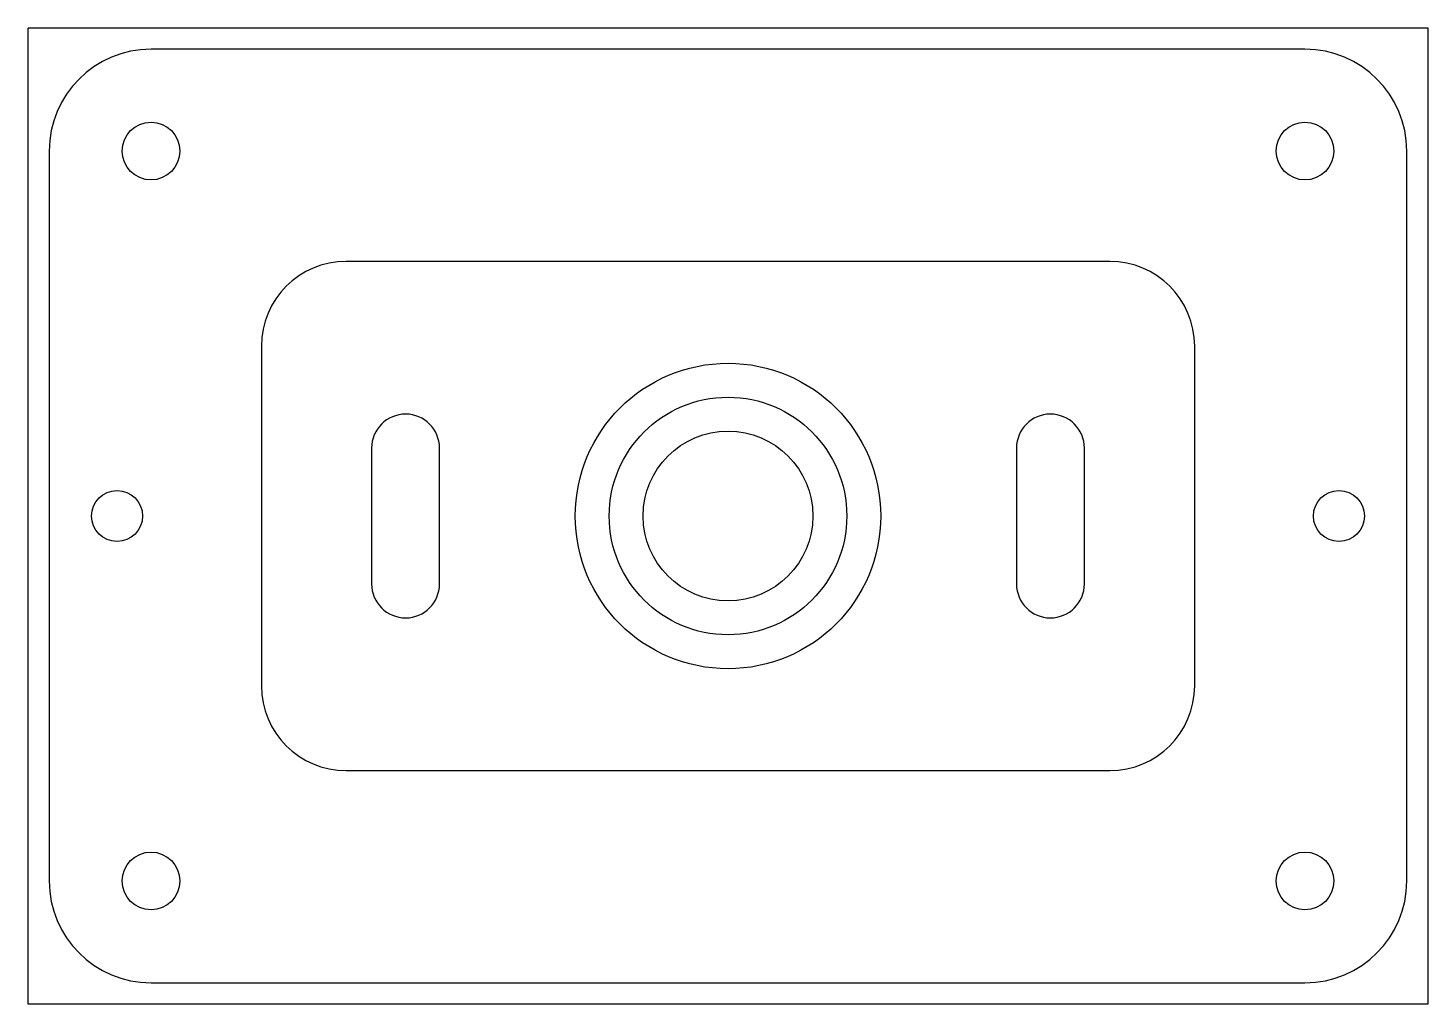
# Model space of a CAD drawing. Header units: millimetres. Extents: x -82 to 82, y -58 to 58.
import ezdxf

# ---------------------------------------------------------------- set-up
doc = ezdxf.new("R2010")
doc.units = ezdxf.units.MM
for name, color, linetype in [('A_OUTSIDE_PROFILE_1_MM_CHA_Z-18', 2, 'CONTINUOUS'), ('B_POCKET_Z-12', 3, 'CONTINUOUS'), ('BLANK', 1, 'CONTINUOUS'), ('C_BEARING_BOSS', 4, 'CONTINUOUS'), ('D_COUNTERBORE_ON_THE_BOSS_Z-4', 5, 'CONTINUOUS'), ('E_BORE_THROUGH_Z-28', 6, 'CONTINUOUS'), ('F2_SLOTS_IN_THE_POCKET_FLO_Z-18', 2, 'CONTINUOUS'), ('F_SLOTS_IN_THE_POCKET_FLOO_Z-18', 1, 'CONTINUOUS'), ('G_M8_THREADED_HOLES_Z-16', 3, 'CONTINUOUS'), ('H_DOWEL_HOLES_Z-15', 4, 'CONTINUOUS')]:
    doc.layers.add(name, color=color, linetype=linetype)

msp = doc.modelspace()

# ---------------------------------------------------------------- linework, layer by layer
at = {"layer": 'A_OUTSIDE_PROFILE_1_MM_CHA_Z-18'}
for p, q in [((68, 55), (-68, 55)), ((-80, 43), (-80, -43)), ((80, -43), (80, 43)), ((-68, -55), (68, -55))]:
    msp.add_line(p, q, dxfattribs=at)
for centre, start, end in [((-68, 43), 90, 180), ((68, 43), 0, 90), ((-68, -43), 180, 270), ((68, -43), 270, 0)]:
    msp.add_arc(centre, 12, start, end, dxfattribs=at)
at = {"layer": 'B_POCKET_Z-12'}
for p, q in [((45, 30), (-45, 30)), ((-55, 20), (-55, -20)), ((55, -20), (55, 20)), ((-45, -30), (45, -30))]:
    msp.add_line(p, q, dxfattribs=at)
for centre, start, end in [((-45, 20), 90, 180), ((45, 20), 0, 90), ((-45, -20), 180, 270), ((45, -20), 270, 0)]:
    msp.add_arc(centre, 10, start, end, dxfattribs=at)
at = {"layer": 'BLANK'}
for p, q in [((82.5, 57.5), (-82.5, 57.5)), ((-82.5, 57.5), (-82.5, -57.5)), ((82.5, -57.5), (82.5, 57.5)), ((-82.5, -57.5), (82.5, -57.5))]:
    msp.add_line(p, q, dxfattribs=at)
at = {"layer": 'C_BEARING_BOSS'}
msp.add_circle((0, 0), 18, dxfattribs=at)
at = {"layer": 'D_COUNTERBORE_ON_THE_BOSS_Z-4'}
msp.add_circle((0, 0), 14, dxfattribs=at)
at = {"layer": 'E_BORE_THROUGH_Z-28'}
msp.add_circle((0, 0), 10, dxfattribs=at)
at = {"layer": 'F2_SLOTS_IN_THE_POCKET_FLO_Z-18'}
for p, q in [((34, 8), (34, -8)), ((42, -8), (42, 8))]:
    msp.add_line(p, q, dxfattribs=at)
for centre, start, end in [((38, 8), 0, 180), ((38, -8), 180, 0)]:
    msp.add_arc(centre, 4, start, end, dxfattribs=at)
at = {"layer": 'F_SLOTS_IN_THE_POCKET_FLOO_Z-18'}
for p, q in [((-42, 8), (-42, -8)), ((-34, -8), (-34, 8))]:
    msp.add_line(p, q, dxfattribs=at)
for centre, start, end in [((-38, 8), 0, 180), ((-38, -8), 180, 0)]:
    msp.add_arc(centre, 4, start, end, dxfattribs=at)
at = {"layer": 'G_M8_THREADED_HOLES_Z-16'}
for centre in [(-68, 43), (68, 43), (-68, -43), (68, -43)]:
    msp.add_circle(centre, 3.4, dxfattribs=at)
at = {"layer": 'H_DOWEL_HOLES_Z-15'}
for centre in [(-72, 0), (72, 0)]:
    msp.add_circle(centre, 3, dxfattribs=at)

doc.saveas('drawing.dxf')
